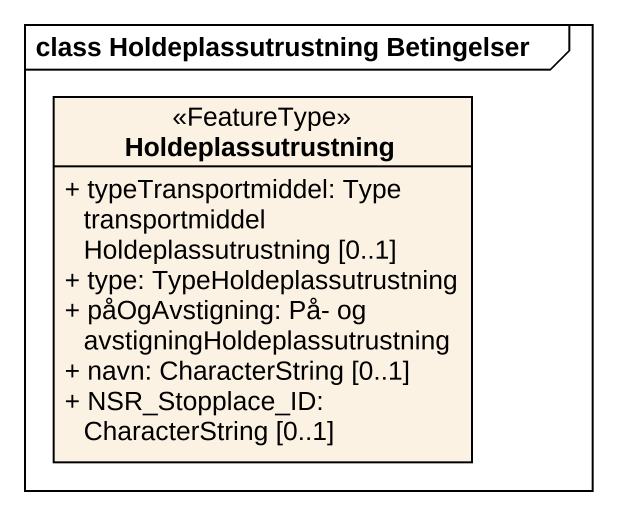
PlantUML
@startuml
mainframe class Holdeplassutrustning Betingelser
hide circle
hide empty members
skinparam classAttributeIconSize 0
class Holdeplassutrustning <<FeatureType>> {
  + typeTransportmiddel: Type transportmiddelHoldeplassutrustning [0..1]
  + type: TypeHoldeplassutrustning
  + påOgAvstigning: På- og avstigningHoldeplassutrustning
  + navn: CharacterString [0..1]
  + NSR_Stopplace_ID: CharacterString [0..1]
}
@enduml
